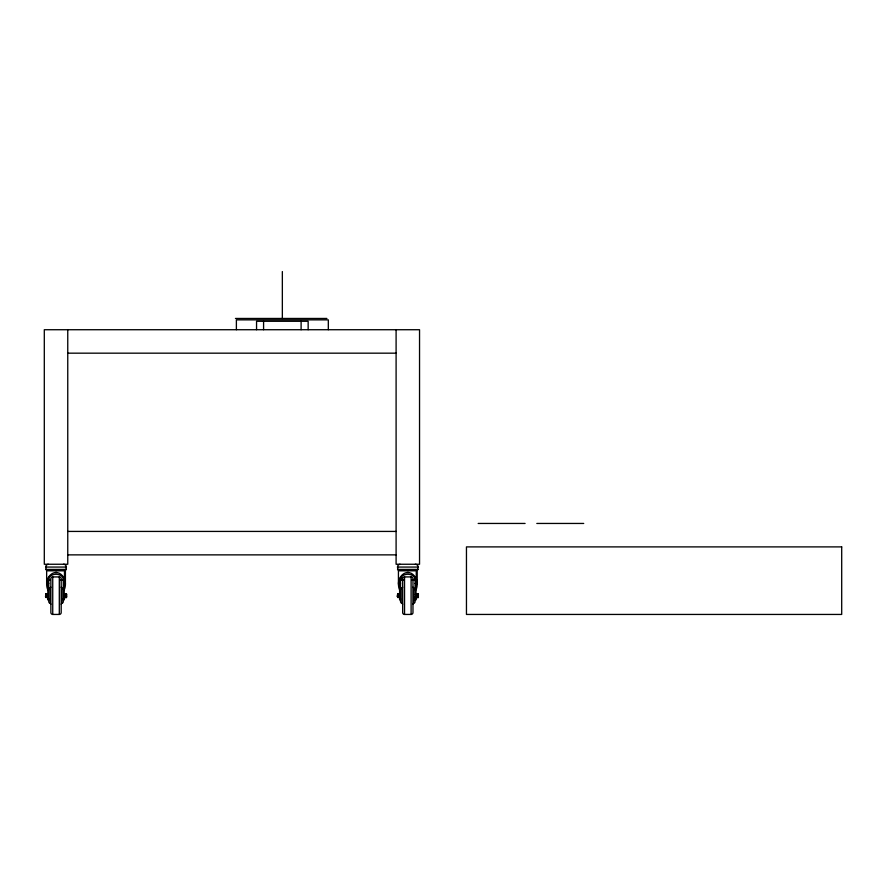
<?xml version="1.0" encoding="UTF-8"?>
<svg xmlns="http://www.w3.org/2000/svg" width="886" height="886" viewBox="0 0 886 886"><rect width="100%" height="100%" fill="white"/><g stroke="black" fill="none" stroke-linecap="round" stroke-linejoin="round"><path stroke-width="1.33" d="M236.385 329.725L236.385 319.868L328.318 319.868L328.318 329.725M47.8 589.821A22.261 17.355 0 0 1 46.67 584.162C46.393 578.68 50.314 572.688 56.095 572.422M399.597 589.821A22.261 17.355 0 0 1 398.467 584.162C398.235 578.768 401.945 572.832 407.66 572.445M48.741 589.511A19.891 15.494 0 0 1 47.611 584.162C46.028 570.949 66.018 570.949 64.468 584.162A19.891 15.494 0 0 1 63.316 589.511M400.527 589.511A19.891 15.494 0 0 1 399.409 584.162C397.814 570.949 417.804 570.949 416.265 584.162A19.891 15.494 0 0 1 415.113 589.511M48.309 564.26A2.813 2.813 0 0 0 45.707 567.062L46.172 569.875L65.952 569.875L66.35 567.062A2.813 2.813 0 0 0 63.526 564.249M400.107 564.26A2.813 2.813 0 0 0 397.504 567.062L397.969 569.875L417.738 569.875L418.137 567.062A2.813 2.813 0 0 0 415.324 564.249M50.867 587.163L50.314 588.016A1.75 1.75 0 0 0 48.752 589.733M61.189 604.197L61.81 603.311A1.75 1.75 0 0 0 63.294 601.539L63.294 576.764M402.665 587.163L402.034 588.049A1.75 1.75 0 0 0 400.55 589.733M412.976 604.197L413.607 603.311A1.75 1.75 0 0 0 415.091 601.539L415.091 577.495M63.083 579.854L61.887 580.197M50.236 588.049L50.236 603.288L50.867 604.197M55.076 572.555C61.112 571.78 65.708 578.458 65.409 584.162A22.261 17.355 0 0 1 64.257 589.821M406.895 572.555C412.931 571.802 417.494 578.458 417.206 584.162L417.206 569.875M235.443 318.462L326.912 318.462M67.757 353.171L396.097 353.171M478.174 523.449L525.088 523.449M536.816 523.449L583.719 523.449M67.757 531.423L396.097 531.423M67.757 554.869L396.097 554.869M45.707 567.062L66.35 567.062M397.504 567.062L418.137 567.062M45.707 569.443L66.35 569.41M397.504 569.443L418.137 569.41M47.678 570.817L64.468 570.817L64.468 584.162M399.464 570.817L416.265 570.817L416.265 584.162M52.739 576.919L59.307 576.919A1.872 1.872 0 0 1 61.189 578.791L61.189 612.569A1.872 1.872 0 0 1 59.307 614.441L52.739 614.441A1.872 1.872 0 0 1 50.867 612.569L50.867 578.791A1.872 1.872 0 0 1 52.739 576.919L52.739 614.441M404.537 576.919L411.104 576.919A1.872 1.872 0 0 1 412.976 578.791L412.976 612.569A1.872 1.872 0 0 1 411.104 614.441L404.537 614.441A1.872 1.872 0 0 1 402.665 612.569L402.665 578.791A1.872 1.872 0 0 1 404.537 576.919L404.537 614.441M47.822 579.732L48.752 579.732M399.608 579.732L400.55 579.732M415.091 579.732L416.032 579.732M60.148 580.031L62.906 580.031A1.34 1.041 0 0 0 63.283 579.267M403.695 580.031L400.826 579.92M411.946 580.031L414.881 579.854A2.038 1.307 0 0 0 415.08 579.267A1.34 1.041 0 0 1 414.703 580.031L413.684 580.197M50.159 580.197L49.029 579.92M404.016 580.197L400.97 580.042A1.34 1.041 0 0 1 400.572 579.267M47.822 583.486L48.752 583.486M399.608 583.486L400.55 583.486M415.091 583.486L416.032 583.486M64.235 593.686L66.35 593.686M416.032 593.686L418.137 593.686M46.05 593.997L47.711 593.797L46.05 593.797L46.05 597.552L47.711 597.352A3.688 3.19 0 0 0 47.822 596.621A3.688 3.19 0 0 0 47.711 595.879L47.711 595.481A3.688 3.19 0 0 0 47.711 593.908M397.847 593.997L399.508 593.797L397.847 593.797L397.847 597.552L399.508 597.352A3.688 3.19 0 0 0 399.619 596.621A3.688 3.19 0 0 0 399.497 595.879L399.508 595.481A3.688 3.19 0 0 0 399.497 593.908M45.939 594.506L45.474 596.577M66.583 594.595L65.409 594.595L65.409 596.765L66.583 596.765M397.736 594.506L397.271 596.577M415.091 594.462L416.021 594.462M418.369 594.595L417.206 594.595L417.206 596.765L418.369 596.765M65.409 595.137L66.583 595.137M417.206 595.137L418.369 595.137M47.711 595.481L46.05 595.481A3.688 3.19 0 0 1 46.05 593.908M399.508 595.481L397.847 595.481A3.688 3.19 0 0 1 397.847 593.908M47.711 595.879L46.05 595.879A3.688 3.19 0 0 0 45.939 596.621A3.688 3.19 0 0 0 46.05 597.352L47.711 597.352M399.508 595.879L397.847 595.879A3.688 3.19 0 0 0 397.736 596.621A3.688 3.19 0 0 0 397.847 597.352L399.508 597.352M65.409 596.223L66.583 596.223M417.206 596.223L418.369 596.223M415.091 596.898L416.021 596.898M64.235 597.673L66.35 597.673L66.35 593.709M416.032 597.673L418.137 597.673L418.137 593.709M415.091 598.028L416.032 598.028M47.822 598.847L48.752 598.847M63.294 598.847L64.235 598.847M399.608 598.847L400.55 598.847M415.091 598.847L416.032 598.847M48.752 599.9L47.822 599.9L47.822 580.319M63.294 599.9L64.235 599.9L64.235 581.67M400.55 599.9L399.608 599.9L399.608 580.319M415.091 599.9L416.032 599.9L416.032 580.319M408.778 572.555L408.069 572.456M56.981 572.555L56.25 572.456M415.091 589.733A1.75 1.75 0 0 0 413.607 588.049L412.976 587.163M400.55 577.495L400.55 601.528A1.75 1.75 0 0 0 402.034 603.311L402.665 604.197M61.189 587.163L61.81 588.049A1.75 1.75 0 0 1 63.294 589.6M49.107 579.987L49.184 580.042A1.34 1.041 -0.1 0 1 48.774 579.267M418.369 593.941L418.369 597.419M415.933 594.55L415.933 596.799M413.684 579.433L413.684 580.086M413.607 588.071L413.607 603.288M411.104 576.919L411.104 614.441M401.956 577.539L401.956 580.197M402.034 588.071L402.034 603.288M399.376 580.164L399.376 584.162M398.434 569.875L398.434 584.162M397.493 594.55L397.493 596.799M396.097 329.725L396.097 564.249L419.543 564.249L419.543 329.725L44.3 329.725L44.3 564.249L67.757 564.249L67.757 329.725M308.151 329.725L308.151 321.275L256.552 321.275L256.552 329.725M301.107 321.275L301.107 329.725M282.346 271.559L282.346 318.462M263.585 321.275L263.585 329.725M66.583 593.941L66.583 597.419M65.409 569.875L65.409 584.162M61.887 579.433L61.887 580.086M61.81 588.071L61.81 603.288M59.307 576.919L59.307 614.441M50.159 579.433L50.159 580.086M48.752 576.764L48.752 601.528A1.75 1.75 0 0 0 50.236 603.311M47.578 580.164L47.578 584.162M46.648 569.875L46.648 584.162M45.707 594.55L45.707 596.799M417.173 584.162A22.261 17.355 0 0 1 416.043 589.821M841.7 546.895L466.457 546.895L466.457 614.441L841.7 614.441L841.7 546.895"/></g></svg>
